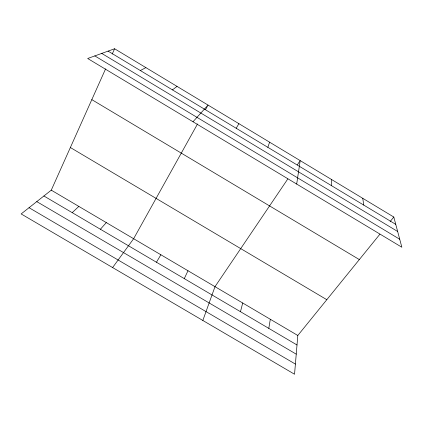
<?xml version="1.0" encoding="UTF-8"?>
<svg xmlns="http://www.w3.org/2000/svg" width="423" height="423" viewBox="0 0 423 423"><rect width="100%" height="100%" fill="white"/><g stroke="black" fill="none" stroke-linecap="round" stroke-linejoin="round"><path stroke-width="0.63" d="M379.875 234.231L297.808 335.476L294.545 374.239L21.15 213.932L51.273 190.165L105.597 68.859M296.687 184.058L300.187 160.613L297.274 164.922M268.795 328.375L270.318 319.27M240.47 311.698L242.717 303.005M267.838 147.326L269.61 142.186M202.834 320.465L215 286.667L287.814 178.924M112.217 54.081L114.601 48.761L393.808 217.036L401.85 247.238L87.672 58.496L114.601 48.761M184.291 278.625L187.986 270.746M197.541 123.928L133.636 238.709L112.608 267.558M205.493 109.647L208.037 105.073L192.994 121.766M236.193 128.264L238.895 123.675M156.447 262.234L160.867 254.762M390.122 221.589L393.808 217.036M100.41 229.25L106.295 222.593M72.211 212.653L78.842 206.413M172.447 89.877L177.036 86.392M140.341 70.541L145.887 67.622M43.897 195.981L297.004 344.978M36.775 201.607L296.232 354.151M29.05 207.704L295.397 364.087M51.273 190.165L297.808 335.476M70.371 147.527L326.81 299.695M91.817 99.632L359.328 259.574M108.082 51.114L395.759 224.359M101.742 53.409L397.652 231.476M94.815 55.91L399.719 239.244M362.749 198.318L363.775 205.097M331.542 179.511L331.637 185.745"/></g></svg>
